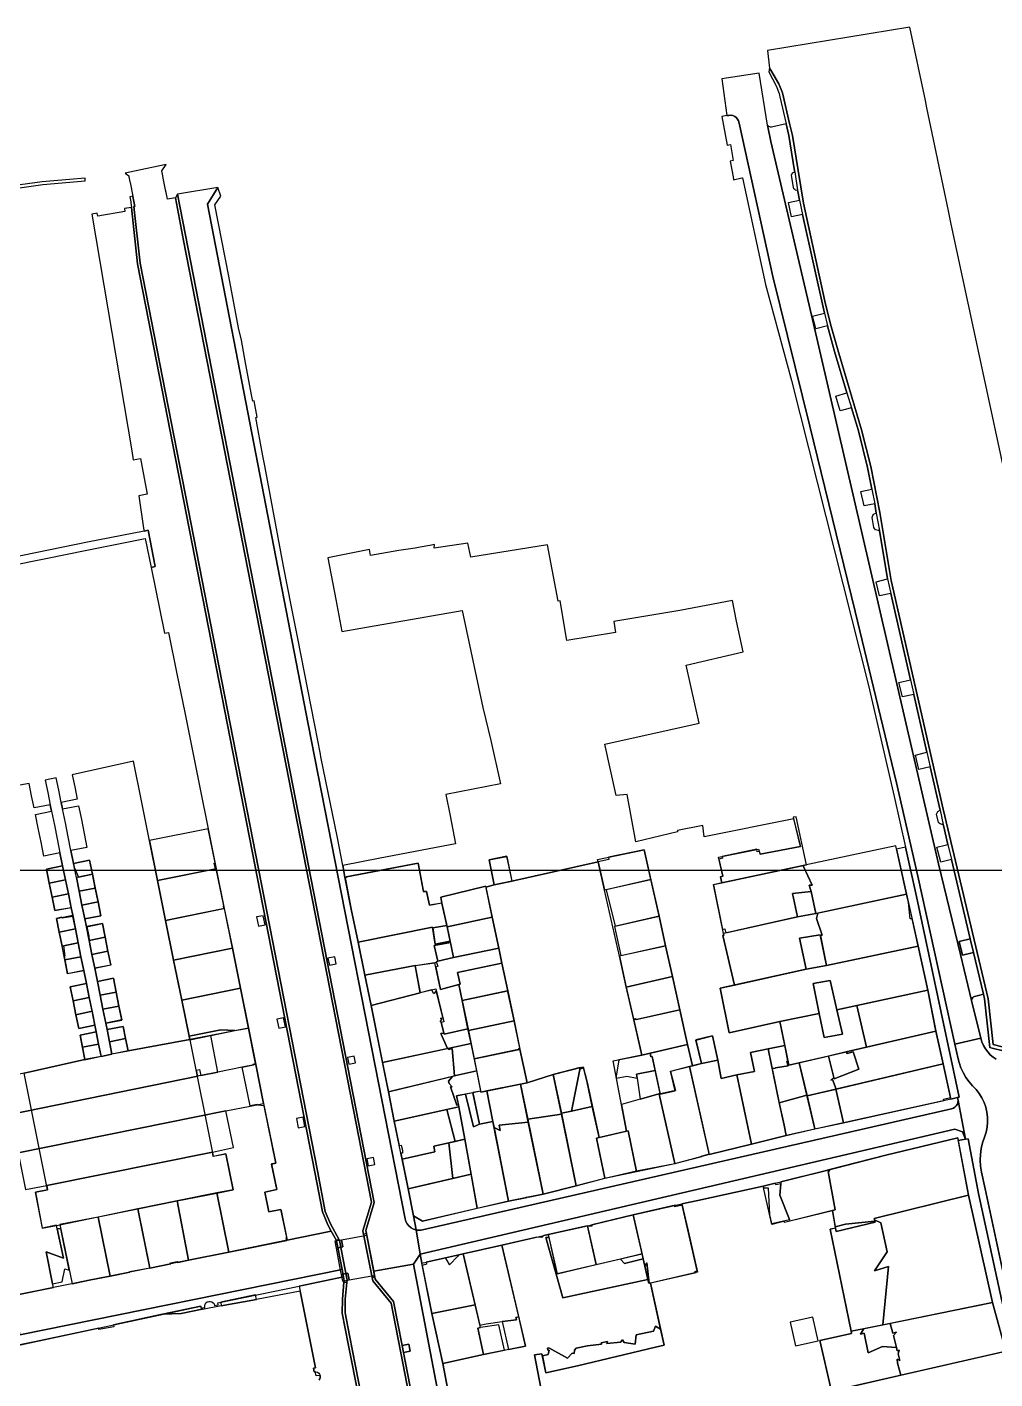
# Model space of a CAD drawing. Header units: metres. Extents: x -62 to 637, y -499 to 559.
# Drawn here: x 264.6 to 396.5, y 229.7 to 413.9 of the extents above; entities that cross this region are included whole.
import ezdxf

# ---------------------------------------------------------------- set-up
doc = ezdxf.new("R2010")
doc.units = ezdxf.units.M

msp = doc.modelspace()

# ---------------------------------------------------------------- linework, layer by layer
at = {"color": 7}
msp.add_lwpolyline([(0, 0), (519, 0), (519, 299), (0, 299)], close=True, dxfattribs=at)
at = {"layer": 'building_2', "color": 1}
for points in [[(370.84, 299.75), (369.45, 306.31), (369.05, 306.25), (370.01, 302.28), (364.53, 301.22), (364.42, 301.59), (364.11, 301.53), (364.07, 301.88), (359.34, 300.91), (359.41, 300.66), (358.91, 300.56), (359.43, 298.22), (359.12, 298.12), (359.29, 297.31), (370.84, 299.75)], [(281.31, 303.06), (282.41, 297.62), (290.3, 299.22), (290.13, 300), (290.25, 300.06), (289.32, 304.66), (281.31, 303.06)], [(383.02, 302.34), (370.41, 299.66), (370.42, 299.56), (371.61, 297), (371.2, 297), (371.46, 296.12), (372.12, 293.12), (384.48, 295.75), (383.02, 302.34)], [(271.07, 299.44), (271.62, 298.09), (273.54, 298.5), (273.16, 300.38), (270.98, 299.94), (271.07, 299.44)], [(330.72, 297.53), (330.02, 300.94), (327.59, 300.44), (328.28, 297.03), (330.72, 297.53)], [(343.31, 296.34), (349.63, 297.75), (348.72, 301.81), (343.88, 300.81), (343.92, 300.47), (342.45, 300.16), (343.31, 296.34)], [(269.48, 299.62), (267.28, 299.19), (267.66, 297.28), (269.87, 297.72), (269.48, 299.62)], [(271.73, 296.16), (273.92, 296.59), (273.54, 298.5), (271.35, 298.06), (271.73, 296.16)], [(290.37, 299.22), (282.41, 297.62), (283.52, 292.19), (291.46, 293.81), (291.38, 294.16), (291.44, 294.19), (290.42, 299.22), (290.37, 299.22)], [(307.96, 298.06), (308.79, 293.72), (309.74, 289.22), (319.89, 291.28), (319.91, 291.19), (321.85, 291.5), (321.16, 294.56), (319.45, 294.25), (319.05, 296.12), (318.65, 296.12), (317.91, 300), (308.13, 298.12), (308.14, 298.06), (307.96, 298.06)], [(370.42, 299.56), (370.41, 299.66), (359.29, 297.31), (358.18, 297.06), (359.41, 290.97), (359.73, 291.03), (359.87, 290.5), (369.62, 292.66), (368.96, 295.84), (371.46, 296.12), (371.2, 297), (371.61, 297), (370.42, 299.56)], [(269.87, 297.72), (267.66, 297.28), (268.05, 295.38), (270.26, 295.81), (269.87, 297.72)], [(272.11, 294.28), (274.3, 294.72), (273.92, 296.59), (271.73, 296.16), (272.11, 294.28)], [(328.02, 292.62), (327.14, 296.84), (321, 295.34), (321.16, 294.56), (321.88, 291.34), (328.02, 292.62)], [(343.55, 296.38), (344.77, 291.41), (350.75, 292.75), (349.63, 297.75), (343.55, 296.38)], [(270.26, 295.81), (268.05, 295.38), (268.42, 293.56), (270.65, 293.94), (270.26, 295.81)], [(272.49, 292.41), (274.68, 292.84), (274.3, 294.72), (272.11, 294.28), (272.49, 292.41)], [(386.05, 288.69), (385.23, 292.41), (384.98, 292.41), (384.73, 294.62), (384.48, 295.75), (372.4, 293.19), (372.23, 292.47), (372.98, 290.19), (372.74, 290.16), (373.59, 286.06), (386.05, 288.69)], [(284.61, 286.78), (292.61, 288.41), (291.52, 293.81), (283.52, 292.19), (284.61, 286.78)], [(372.98, 290.19), (372.23, 292.47), (372.4, 293.19), (372.12, 293.12), (369.62, 292.66), (359.52, 290.41), (359.57, 290.16), (359.44, 290.12), (361.02, 283.38), (370.81, 285.56), (369.89, 289.78), (372.72, 290.25), (372.74, 290.16), (372.98, 290.19)], [(271.23, 291.03), (270.89, 292.72), (269.4, 292.5), (269.39, 292.62), (268.64, 292.47), (269.02, 290.59), (271.23, 291.03)], [(269.4, 288.69), (271.61, 289.12), (271.23, 291.03), (269.02, 290.59), (269.4, 288.69)], [(274.89, 291.78), (272.8, 291.38), (273.03, 290.03), (273.09, 289.44), (275.27, 289.91), (274.89, 291.78)], [(320.12, 288.78), (322.32, 289.19), (322.28, 289.38), (320.26, 288.97), (319.89, 291.28), (309.74, 289.22), (310.67, 284.75), (317.5, 286.03), (320.2, 286.41), (320.61, 286.66), (320.12, 288.78)], [(322.74, 287.12), (328.91, 288.41), (328.02, 292.62), (321.88, 291.34), (322.74, 287.12)], [(351.65, 288.72), (350.75, 292.75), (344.66, 291.38), (345.55, 287.41), (351.65, 288.72)], [(273.47, 287.56), (275.65, 288), (275.27, 289.91), (273.09, 289.44), (273.47, 287.56)], [(322.32, 289.19), (320.12, 288.78), (320.61, 286.66), (322.74, 287.12), (322.32, 289.19)], [(269.67, 287.34), (269.78, 286.81), (271.98, 287.25), (271.61, 289.12), (269.58, 288.72), (269.77, 287.34), (269.67, 287.34)], [(273.85, 285.69), (276.03, 286.12), (275.65, 288), (273.47, 287.56), (273.85, 285.69)], [(285.71, 281.34), (293.7, 282.97), (292.61, 288.41), (284.61, 286.78), (285.71, 281.34)], [(320.59, 285.94), (320.33, 285.81), (320.96, 282.78), (323.65, 283.5), (323.31, 285.09), (329.34, 286.38), (328.91, 288.41), (322.74, 287.12), (320.61, 286.66), (320.39, 286.53), (320.59, 285.94)], [(351.65, 288.72), (345.35, 287.31), (346.29, 283.12), (352.58, 284.53), (351.65, 288.72)], [(387.39, 282.69), (386.05, 288.69), (373.59, 286.06), (370.81, 285.56), (359.1, 282.97), (360.3, 276.88), (367.21, 278.41), (372.59, 279.5), (371.74, 283.62), (374.05, 284), (374.98, 280), (387.39, 282.69)], [(270.16, 284.94), (272.36, 285.38), (271.98, 287.25), (269.78, 286.81), (270.16, 284.94)], [(311.51, 280.62), (318.2, 282.34), (317.5, 286.03), (310.67, 284.75), (311.51, 280.62)], [(323.48, 283.44), (323.92, 281.28), (330.14, 282.59), (329.34, 286.38), (323.31, 285.09), (323.65, 283.5), (323.48, 283.44)], [(274.59, 282), (276.77, 282.44), (276.39, 284.34), (274.21, 283.88), (274.59, 282)], [(347.59, 278.84), (347.63, 278.69), (353.59, 280.03), (352.58, 284.53), (346.29, 283.12), (347.27, 278.78), (347.59, 278.84)], [(270.9, 281.25), (273.11, 281.69), (272.73, 283.59), (270.52, 283.16), (270.9, 281.25)], [(276.77, 282.44), (274.59, 282), (274.98, 280.09), (277.16, 280.53), (276.77, 282.44)], [(286.7, 276.44), (291.02, 277.28), (292.95, 277.19), (294.8, 277.53), (293.7, 282.97), (285.71, 281.34), (286.7, 276.44)], [(313.05, 272.84), (321.92, 274.72), (321.02, 276.78), (321.41, 276.84), (321.08, 278.31), (320.92, 278.44), (321.18, 278.72), (320.97, 278.84), (321.27, 278.97), (320.39, 282.66), (320.13, 282.25), (320.02, 282.22), (319.77, 282.72), (318.2, 282.34), (311.51, 280.62), (313.05, 272.84)], [(323.92, 281.28), (324.77, 277.19), (331, 278.5), (330.16, 282.47), (330.11, 282.59), (323.92, 281.28)], [(387.39, 282.69), (377.71, 280.59), (379.02, 274.94), (388.48, 277.12), (387.39, 282.69)], [(273.49, 279.81), (273.41, 280.22), (273.11, 281.69), (270.9, 281.25), (271.28, 279.34), (273.49, 279.81)], [(275.36, 278.19), (277.54, 278.62), (277.16, 280.53), (274.98, 280.09), (275.36, 278.19)], [(354.65, 275.28), (353.59, 280.03), (347.31, 278.62), (348.39, 273.84), (354.65, 275.28)], [(377.71, 280.59), (374.98, 280), (375.76, 276.69), (373.26, 276.22), (372.59, 279.5), (367.21, 278.41), (368.43, 272.47), (379.02, 274.94), (377.71, 280.59)], [(271.67, 277.47), (273.87, 277.91), (273.49, 279.81), (271.28, 279.34), (271.67, 277.47)], [(325.55, 273.34), (331.69, 274.62), (331.66, 274.75), (331.78, 274.78), (331, 278.5), (324.77, 277.19), (325.55, 273.34)], [(272.19, 274.91), (274.39, 275.34), (274.06, 277), (271.85, 276.56), (272.19, 274.91)], [(277.72, 277.75), (275.53, 277.31), (275.87, 275.66), (278.05, 276.09), (277.72, 277.75)], [(291.02, 277.28), (286.7, 276.44), (286.8, 275.94), (289.68, 276.5), (292.95, 277.19), (291.02, 277.28)], [(295.5, 272.5), (295.46, 272.59), (295.78, 272.69), (294.8, 277.53), (289.68, 276.5), (286.8, 275.94), (289.99, 260.06), (291.71, 260.41), (292.7, 255.5), (290.48, 255.06), (292.11, 247), (300.01, 248.59), (299.92, 248.94), (300.02, 248.97), (299.23, 252.81), (297.6, 252.5), (297.05, 255.19), (298.68, 255.53), (297.95, 259), (298.51, 259.12), (296.93, 266.94), (296.03, 267.03), (296.01, 267.09), (295.02, 266.91), (293.95, 272.19), (295.5, 272.5)], [(324.71, 277.44), (321.45, 276.69), (321.41, 276.84), (321.02, 276.78), (321.92, 274.72), (322.16, 274.78), (325.13, 275.41), (324.71, 277.44)], [(358.03, 276.47), (355.77, 275.91), (356.55, 272.69), (358.77, 273.16), (358.03, 276.47)], [(376.26, 274.28), (376.4, 274.06), (377.2, 274.28), (377.98, 271.94), (374.62, 270.59), (374.58, 270.78), (374.15, 270.41), (374.37, 270.5), (374.91, 269.22), (389.47, 272.66), (388.48, 277.12), (376.26, 274.28)], [(272.52, 273.22), (274.72, 273.69), (274.39, 275.34), (272.19, 274.91), (272.52, 273.22)], [(278.05, 276.09), (275.87, 275.66), (276.2, 274), (278.39, 274.41), (278.05, 276.09)], [(322.89, 271.03), (322.55, 274.75), (322.06, 274.62), (322.2, 274.78), (313.05, 272.84), (313.87, 268.84), (322.89, 271.03)], [(322.55, 274.75), (322.89, 271.03), (323.06, 271.06), (325.9, 271.69), (325.13, 275.41), (322.2, 274.78), (322.06, 274.62), (322.55, 274.75)], [(331.8, 274.66), (325.55, 273.34), (326.49, 268.81), (332.77, 270.06), (331.8, 274.66)], [(367.78, 264.28), (367.12, 267.38), (365.62, 274.69), (363.21, 274.19), (363.76, 271.59), (361.36, 271.16), (363.35, 261.72), (368.09, 262.91), (367.78, 264.28)], [(366.59, 272.06), (366.64, 272.09), (368.34, 272.38), (368.16, 272.97), (368.3, 273.06), (367.88, 275.16), (365.62, 274.69), (366.17, 272), (366.59, 272.06)], [(347.7, 271.25), (350.23, 271.75), (349.81, 273.66), (349.64, 273.62), (349.53, 274.09), (348.39, 273.84), (345.28, 273.22), (344.89, 270.97), (344.95, 270.69), (346.36, 270.97), (347.77, 270.69), (347.7, 271.25)], [(363.35, 261.72), (361.36, 271.16), (359.2, 270.66), (358.77, 273.16), (356.55, 272.69), (354.91, 272.28), (357.59, 260.28), (363.35, 261.72)], [(366.17, 272), (367.13, 267.34), (370.91, 268.38), (369.86, 272.81), (368.43, 272.47), (368.3, 273.06), (368.16, 272.97), (368.34, 272.38), (366.64, 272.09), (366.59, 272.06), (366.17, 272)], [(374.37, 270.5), (374.15, 270.41), (374.58, 270.78), (373.86, 273.72), (369.86, 272.81), (370.93, 268.28), (374.91, 269.22), (374.37, 270.5)], [(376.4, 274.06), (376.26, 274.28), (373.86, 273.72), (374.58, 270.78), (374.62, 270.59), (377.98, 271.94), (377.2, 274.28), (376.4, 274.06)], [(375.9, 264.62), (389.58, 267.66), (389.53, 267.84), (390.48, 268.06), (389.47, 272.66), (374.85, 269.19), (375.9, 264.62)], [(322.32, 269.5), (322.57, 269.53), (322.15, 269.97), (322.04, 270.28), (322.59, 270.94), (313.87, 268.84), (314.67, 264.84), (323.48, 266.81), (323.41, 267.09), (323.19, 267.03), (322.32, 269.5)], [(323.06, 271.06), (322.59, 270.94), (322.04, 270.28), (322.15, 269.97), (322.57, 269.53), (322.32, 269.5), (323.19, 267.03), (323.41, 267.09), (323.17, 268.28), (326.46, 268.97), (325.9, 271.69), (323.06, 271.06)], [(332.85, 265.12), (337.46, 265.78), (336.34, 271.22), (332.77, 270.06), (331.88, 269.88), (332.85, 265.12)], [(338.8, 266.22), (339.97, 271.88), (340.02, 272.16), (336.34, 271.22), (337.44, 265.91), (338.8, 266.22)], [(339.97, 271.88), (338.8, 266.22), (341.66, 266.84), (340.96, 270.12), (340.46, 272.09), (339.97, 271.88)], [(348.17, 267.84), (350.9, 268.62), (350.23, 271.75), (347.7, 271.25), (347.77, 270.69), (348.17, 267.84)], [(356.56, 260.12), (356.87, 260.16), (357.57, 260.41), (354.91, 272.28), (352.32, 271.62), (352.98, 269), (350.78, 268.5), (352.9, 259.06), (356.41, 259.97), (356.59, 260.03), (356.56, 260.12)], [(329.1, 263.56), (328.95, 264.31), (332.93, 264.72), (331.88, 269.88), (327.28, 268.97), (328.12, 264.81), (328.27, 264), (329.1, 263.56)], [(374.85, 269.19), (370.93, 268.28), (371.99, 263.78), (375.9, 264.62), (374.85, 269.19)], [(326.3, 264.44), (325.45, 264.09), (324.36, 268.53), (323.17, 268.28), (323.48, 266.81), (324.3, 262.38), (325.95, 252.97), (330.23, 253.94), (328.12, 264.81), (326.3, 264.44)], [(325.45, 264.09), (326.3, 264.44), (325.38, 268.72), (324.36, 268.53), (325.45, 264.09)], [(350.9, 268.62), (348.17, 267.84), (345.63, 267.12), (346.33, 263.47), (346.56, 263.53), (347.7, 258), (352.9, 259.06), (350.78, 268.5), (350.92, 268.53), (350.9, 268.62)], [(367.13, 267.34), (367.78, 264.28), (368.09, 262.91), (371.99, 263.78), (370.91, 268.38), (367.13, 267.34)], [(315.8, 260.88), (315.79, 260.5), (315.56, 260.47), (315.73, 259.66), (320.22, 260.66), (320.05, 261.44), (322.97, 262.06), (321.85, 266.44), (314.67, 264.84), (315.34, 261.53), (315.59, 261.59), (315.8, 260.88)], [(322.97, 262.06), (324.3, 262.38), (323.48, 266.81), (321.85, 266.44), (322.97, 262.06)], [(339.46, 256.03), (337.46, 265.78), (332.85, 265.12), (334.94, 254.88), (339.46, 256.03)], [(341.66, 266.84), (338.8, 266.22), (337.44, 265.91), (339.46, 256.03), (343.38, 257.06), (342.25, 262.53), (342.57, 262.62), (341.66, 266.84)], [(330.23, 253.94), (332.77, 254.44), (332.74, 254.53), (332.96, 254.47), (334.94, 254.88), (332.93, 264.72), (328.95, 264.31), (329.1, 263.56), (328.27, 264), (330.23, 253.94)], [(347.7, 258), (346.56, 263.53), (342.25, 262.53), (343.38, 257.06), (347.7, 258)], [(322.11, 261.88), (320.05, 261.44), (320.22, 260.66), (315.73, 259.66), (316.57, 255.62), (322.64, 257.03), (322.11, 261.88)], [(324.3, 262.38), (322.11, 261.88), (322.64, 257.03), (325.13, 257.62), (324.3, 262.38)], [(373.78, 257.97), (374.77, 252.75), (374.38, 252.69), (374.77, 250.44), (376.16, 250.81), (380.15, 251.22), (380.08, 251.56), (392.92, 254.75), (391.45, 262.56), (381.67, 260.22), (373.84, 258.19), (374, 258.03), (373.78, 257.97)], [(374.77, 252.75), (373.78, 257.97), (374, 258.03), (373.84, 258.19), (373.56, 258.12), (367.35, 256.59), (367.33, 256.31), (367.21, 254.78), (368.52, 251.44), (368.59, 251.25), (374.38, 252.69), (374.77, 252.75)], [(325.95, 252.97), (325.13, 257.62), (316.57, 255.62), (317.29, 251.94), (318.54, 251.22), (325.95, 252.97)], [(368.52, 251.44), (367.21, 254.78), (367.33, 256.31), (366.66, 256.16), (366.57, 256.41), (364.92, 256), (364.97, 255.78), (365.62, 255.78), (365.81, 252.06), (366.07, 250.91), (368.52, 251.44)], [(286.65, 245.91), (292.11, 247), (290.48, 255.06), (285.1, 253.97), (286.65, 245.91)], [(381.82, 247.03), (380.09, 244.44), (382.02, 245.03), (381.23, 237.09), (396.21, 240.12), (392.92, 254.75), (380.08, 251.56), (380.12, 251.41), (380.96, 250.97), (381.82, 247.03)], [(274.3, 251.78), (275.94, 243.72), (278.65, 244.28), (278.63, 244.38), (281.34, 244.88), (279.73, 252.88), (274.3, 251.78)], [(285.19, 245.59), (286.65, 245.91), (285.1, 253.97), (279.73, 252.88), (281.35, 244.81), (284.22, 245.41), (284.18, 245.53), (285.1, 245.72), (285.19, 245.59)], [(352.97, 253.38), (347.23, 252.06), (348.82, 245.09), (349.1, 245.56), (349.41, 242.75), (355.83, 244.22), (355.62, 244.34), (355.96, 244.44), (353.92, 253.41), (352.91, 253.16), (352.97, 253.38)], [(275.94, 243.72), (274.3, 251.78), (269.12, 250.75), (270.76, 242.69), (273.09, 243.19), (275.94, 243.72)], [(340.36, 250.44), (335.66, 249.41), (336.86, 244.06), (342.2, 245.31), (341.02, 250.56), (340.36, 250.44)], [(341.61, 250.53), (341.02, 250.53), (342.2, 245.31), (348.45, 246.75), (347.23, 252.06), (341.59, 250.72), (341.61, 250.53)], [(380.09, 244.44), (381.82, 247.03), (380.96, 250.97), (380.12, 251.41), (380.18, 251.06), (374.88, 249.81), (374.8, 250.28), (374.09, 250.12), (376.91, 236.22), (381.23, 237.09), (382.02, 245.03), (380.09, 244.44)], [(376.16, 250.81), (374.77, 250.44), (374.88, 249.81), (380.18, 251.06), (380.15, 251.22), (376.16, 250.81)], [(268.74, 250.19), (269.61, 246.19), (267.23, 247.03), (268.12, 242.66), (269.41, 242.94), (269.79, 244.72), (270.38, 244.56), (269.24, 250.16), (268.74, 250.19)], [(335.33, 248.97), (337.62, 240.75), (349.23, 243.28), (348.59, 246.09), (346.03, 245.47), (345.51, 246.06), (336.86, 244.06), (335.76, 248.97), (335.33, 248.97)], [(329.37, 237.53), (331.33, 237.78), (331.25, 238.09), (331.63, 238.19), (329.34, 247.94), (324.08, 246.75), (326.35, 237.06), (327.19, 237.22), (329.37, 237.53)], [(323.48, 246.62), (323.32, 246.47), (322.2, 245.25), (321.65, 246.22), (319, 245.62), (319.06, 245.38), (318.48, 245.19), (319.8, 238.62), (325.7, 239.81), (324.08, 246.75), (323.48, 246.62)], [(323.32, 246.47), (323.28, 246.59), (321.65, 246.22), (322.2, 245.25), (323.32, 246.47)], [(323.28, 246.59), (323.32, 246.47), (323.48, 246.62), (323.28, 246.59)], [(346.03, 245.47), (348.59, 246.09), (348.45, 246.75), (345.51, 246.06), (346.03, 245.47)], [(349.36, 242.75), (349.41, 242.75), (349.1, 245.56), (348.82, 245.09), (349.36, 242.75)], [(288.31, 239.62), (283.11, 238.53), (285.63, 238.62), (288.51, 239.25), (288.48, 239.41), (288.37, 239.38), (288.31, 239.62)], [(291.02, 240.19), (291.09, 239.69), (295.91, 240.56), (295.78, 241.16), (291.02, 240.19)], [(325.7, 239.81), (319.8, 238.62), (321.27, 231.84), (326.82, 233.03), (326.08, 236.66), (326.43, 236.72), (325.7, 239.81)], [(383.23, 231.88), (383.72, 230.22), (398.02, 233.5), (396.21, 240.12), (382.26, 237.28), (382.59, 235.97), (383.13, 236.09), (382.69, 235.62), (383.1, 234), (383.21, 233.53), (383.49, 233.62), (383.33, 233.12), (383.55, 232.25), (383.22, 232.41), (383.23, 231.88)], [(330.22, 233.72), (332.57, 234.19), (331.63, 238.19), (331.25, 238.09), (331.33, 237.78), (329.37, 237.53), (330.22, 233.72)], [(369.34, 234.22), (372.42, 234.91), (371.73, 238.16), (368.6, 237.44), (369.34, 234.22)], [(350, 236.25), (347.64, 235.72), (347.52, 234.47), (345.99, 234.69), (345.77, 235.03), (345.48, 234.75), (343.64, 234.56), (343.71, 234.84), (342.86, 234.66), (342.89, 234.47), (340.99, 234.25), (339.47, 233.91), (339.22, 233.62), (339.19, 233.19), (338.91, 233.25), (338.27, 232.53), (335.73, 233.97), (335.57, 233.91), (335.62, 233.66), (335.77, 233.66), (335.64, 233.03), (334.86, 232.88), (335.32, 230.56), (339.64, 231.5), (350.29, 234.06), (351.43, 234.31), (350.95, 236.5), (350.25, 236.91), (350, 236.25)], [(383.72, 230.22), (383.23, 231.88), (383.22, 232.41), (383.55, 232.25), (383.33, 233.12), (383.49, 233.62), (383.21, 233.53), (383.1, 234), (381.2, 234.16), (379.26, 233.28), (378.72, 235.97), (378.2, 235.84), (378.61, 236.5), (378.6, 236.56), (376.91, 236.22), (376.98, 235.91), (372.67, 234.97), (374.25, 228.06), (383.72, 230.22)], [(381.2, 234.16), (383.1, 234), (382.69, 235.62), (383.13, 236.09), (382.59, 235.97), (382.26, 237.28), (378.6, 236.56), (378.61, 236.5), (378.2, 235.84), (378.72, 235.97), (379.26, 233.28), (381.2, 234.16)]]:
    msp.add_lwpolyline(points, close=True, dxfattribs=at)
for points in [[(262.59, 241.03), (268.22, 242.19), (268.12, 242.66), (267.23, 247.03), (269.61, 246.19), (269.61, 246.19), (268.74, 250.19), (268.64, 250.66), (266.72, 250.25), (265.76, 255.16), (267.44, 255.5), (264.23, 271.38)], [(335.1, 226.16), (333.8, 233), (334.8, 233.16), (334.86, 232.88), (335.64, 233.03), (335.77, 233.66), (335.62, 233.66), (335.57, 233.91), (335.73, 233.97), (338.27, 232.53), (338.91, 233.25), (339.19, 233.19), (339.22, 233.62), (339.47, 233.91), (340.99, 234.25), (342.89, 234.47), (342.86, 234.66), (343.71, 234.84), (343.64, 234.56), (345.48, 234.75), (345.77, 235.03), (345.99, 234.69), (347.52, 234.47), (347.64, 235.72), (350, 236.25), (350.25, 236.91), (350.95, 236.5), (349.6, 242.78), (349.36, 242.75), (349.23, 243.28), (337.62, 240.75), (337.62, 240.75), (335.33, 248.97), (335.76, 248.97), (335.66, 249.41), (335.04, 249.25), (334.8, 249), (334.1, 249.03), (329.34, 247.94), (332.57, 234.19), (326.82, 233.03), (321.27, 231.84), (322.85, 223.69)], [(304.45, 229.62), (304.52, 229.75), (304.56, 229.84), (304.59, 229.97), (304.59, 230.09), (304.57, 230.19), (304.02, 230.16), (303.91, 230.72), (303.77, 230.69), (303.67, 231.19), (303.94, 231.22), (301.83, 241.66), (295.91, 240.56), (291.09, 239.69), (288.52, 239.19), (288.51, 239.25), (285.63, 238.62), (283.11, 238.53), (276.41, 237.09), (276.46, 236.84), (274.43, 236.47), (274.41, 236.66), (265.65, 234.78), (262.06, 234.03)], [(397.87, 233.44), (372.78, 227.72), (372.91, 227.16), (373.02, 227.12), (374.59, 226.62), (376.17, 220.78), (379.22, 220.19), (380.96, 219.66), (383.38, 220.16), (383.59, 219.28), (384.59, 219.06), (384.32, 220.09), (386.11, 220.44), (386.09, 221.09), (387.58, 221.72), (389.86, 222.16), (389.98, 221.38), (388.13, 220.88), (387.95, 221.03), (387.62, 220.72), (387.76, 220.75), (389.13, 214.59), (402.17, 217.88)]]:
    msp.add_lwpolyline(points, dxfattribs=at)
at = {"layer": 'road_0', "color": 8}
for points in [[(393.35, 281.26), (391.84, 287.56), (388.84, 299.91), (371.53, 374.64), (365.98, 398.31), (365.54, 400.55), (364.4, 407.62), (359.33, 406.87), (360, 401.84), (360.27, 401.87), (360.53, 401.89), (360.8, 401.85), (361.06, 401.74), (361.28, 401.59), (361.46, 401.38), (361.58, 401.13), (361.65, 400.81), (366.25, 379.93), (371.31, 359.55), (377.49, 334.28), (383.11, 310.93), (386.03, 298.24), (391.07, 275.35), (394.59, 276.13), (393.35, 281.26)], [(380.78, 345.31), (380.59, 345.3), (380.41, 345.34), (380.25, 345.43), (380.12, 345.57), (380.03, 345.73), (379.8, 347.1), (379.82, 347.24), (379.88, 347.38), (379.97, 347.49), (380.08, 347.58), (380.22, 347.64), (380.36, 347.67), (380.14, 348.96), (378.69, 348.66), (378.27, 350.64), (379.74, 350.95), (379.15, 353.91), (377.93, 358.9), (376.98, 362.04), (375.45, 361.63), (374.84, 363.62), (376.36, 364.09), (374.67, 369.7), (373.69, 373.22), (372.12, 372.78), (371.66, 374.51), (373.28, 374.91), (370.29, 388.37), (368.79, 388.06), (368.39, 389.99), (369.88, 390.34), (369.67, 391.52), (369.64, 391.67), (369.5, 391.66), (369.36, 391.7), (369.24, 391.78), (369.14, 391.89), (369.09, 392.03), (368.81, 393.71), (368.96, 394.04), (369.25, 394.18), (369.22, 394.34), (368.43, 399.14), (368.06, 400.74), (366.08, 400.29), (365.96, 400.29), (365.83, 400.32), (365.71, 400.37), (365.62, 400.45), (365.54, 400.55), (365.98, 398.31), (371.53, 374.64), (388.84, 299.91), (391.84, 287.56), (393.35, 281.26), (393.36, 281.41), (393.41, 281.55), (393.49, 281.67), (393.6, 281.77), (393.73, 281.84), (394.28, 281.97), (394.96, 282.13), (393.62, 287.8), (392.1, 287.44), (391.65, 289.31), (393.17, 289.67), (390.61, 300.47), (389.13, 300.11), (388.6, 302.16), (389.75, 302.46), (390.12, 302.55), (389.5, 305.13), (389.47, 305.28), (389.32, 305.28), (389.18, 305.3), (389.05, 305.36), (388.93, 305.43), (388.82, 305.53), (388.55, 306.67), (388.72, 307.02), (389.04, 307.23), (389.01, 307.38), (387.71, 313.11), (386.17, 312.74), (385.7, 314.72), (386.86, 315.02), (387.25, 315.11), (385.46, 322.98), (383.91, 322.64), (383.44, 324.61), (385, 324.98), (382.32, 336.75), (380.8, 336.41), (380.36, 338.34), (381.89, 338.71), (380.78, 345.31)], [(290.62, 392.05), (285.13, 391.12), (309.8, 264.7), (311.94, 253.78), (310.81, 249.93), (310.89, 249.52), (310.94, 249.27), (311.87, 244.39), (317.3, 245.37), (318.18, 246.74), (317.64, 250.03), (317.28, 250.14), (316.96, 250.32), (316.67, 250.57), (316.43, 250.86), (316.26, 251.19), (316.15, 251.54), (302.94, 318.91), (289.2, 389.78), (290.62, 392.05)], [(309.74, 289.21), (308.79, 293.73), (307.95, 298.09), (307.64, 299.69), (306.92, 303.45), (304.68, 314.5), (304.62, 314.84), (303.82, 319.01), (301.55, 330.58), (300.68, 334.92), (299.58, 340.45), (297.04, 354.11), (296.78, 355.5), (296.13, 358.95), (295.79, 360.73), (295.99, 360.77), (295.57, 362.99), (295.38, 362.95), (295.27, 363.56), (294.42, 368.18), (293.86, 371.24), (293.46, 372.91), (292.12, 379.98), (290.24, 389.69), (291.05, 390.85), (290.62, 392.05), (289.2, 389.78), (302.94, 318.91), (316.15, 251.54), (316.26, 251.19), (316.43, 250.86), (316.67, 250.57), (316.96, 250.32), (317.28, 250.14), (317.64, 250.03), (317.29, 251.93), (316.57, 255.61), (315.73, 259.64), (314.67, 264.84), (313.87, 268.85), (313.05, 272.86), (311.51, 280.62), (310.67, 284.75), (309.74, 289.21)], [(279.7, 381.66), (278.86, 389.34), (277.89, 389.17), (277.96, 388.78), (277.17, 388.64), (275.05, 388.28), (274.26, 388.14), (274.2, 388.53), (273.48, 388.41), (278.92, 356.17), (279.11, 354.93), (280.11, 355.12), (280.98, 350.28), (279.85, 350.05), (280.52, 345.64), (280.58, 345.24), (281.13, 345.35), (282.1, 340.39), (281.53, 340.27), (283.34, 331.31), (283.9, 331.41), (285.04, 325.81), (286.12, 320.53), (287.13, 315.52), (288.22, 310.09), (289.32, 304.67), (290.41, 299.24), (291.51, 293.82), (292.61, 288.4), (293.7, 282.97), (294.8, 277.54), (295.81, 272.55), (296.86, 267.27), (298.51, 259.12), (297.96, 259.01), (298.68, 255.53), (297.04, 255.19), (297.6, 252.5), (299.23, 252.82), (299.26, 252.65), (300.08, 248.62), (306.07, 249.87), (305.61, 250.72), (304.88, 252.51), (303.85, 257.88), (279.7, 381.66)], [(289.68, 276.51), (286.8, 275.95), (278.39, 274.41), (276.2, 273.98), (274.72, 273.67), (272.52, 273.23), (264.23, 271.38), (261.33, 270.77), (262.34, 265.76), (287.91, 270.97), (287.71, 271.78), (288.11, 271.87), (288.31, 271.06), (290.65, 271.53), (289.68, 276.51)], [(295.81, 272.55), (293.95, 272.18), (290.65, 271.53), (288.31, 271.06), (288.06, 271), (287.91, 270.97), (262.34, 265.76), (263.42, 260.51), (291.73, 266.23), (295.02, 266.9), (296.86, 267.27), (295.81, 272.55)], [(391.51, 267.68), (391.43, 268.06), (390.53, 267.86), (375.9, 264.63), (371.99, 263.77), (368.09, 262.91), (363.35, 261.73), (357.59, 260.29), (352.9, 259.05), (347.7, 258.01), (343.38, 257.05), (339.46, 256.04), (334.94, 254.88), (330.22, 253.92), (325.95, 252.96), (318.54, 251.22), (317.29, 251.93), (317.64, 250.03), (317.81, 250), (317.98, 249.98), (318.16, 249.98), (318.33, 250), (318.5, 250.03), (390.62, 266.53), (390.86, 266.62), (391.08, 266.76), (391.26, 266.95), (391.4, 267.17), (391.48, 267.42), (391.51, 267.68)], [(392.5, 262.37), (391.51, 267.68), (391.48, 267.42), (391.4, 267.17), (391.26, 266.95), (391.08, 266.76), (390.86, 266.62), (390.62, 266.53), (318.5, 250.03), (318.33, 250), (318.16, 249.98), (317.98, 249.98), (317.81, 250), (317.64, 250.03), (318.18, 246.74), (391.06, 263.77), (392.11, 263.39), (392.5, 262.37)], [(291.73, 266.23), (263.42, 260.51), (264.43, 255.53), (267.31, 256.09), (289.88, 260.64), (292.75, 261.24), (291.73, 266.23)], [(364.92, 255.98), (373.56, 258.12), (381.67, 260.21), (391.46, 262.57), (391.52, 262.2), (392.5, 262.37), (392.11, 263.39), (391.06, 263.77), (318.18, 246.74), (318.42, 245.5), (324.08, 246.76), (329.34, 247.95), (335.66, 249.4), (341.01, 250.58), (347.23, 252.06), (353.88, 253.59), (356.02, 254.05), (364.92, 255.98)], [(306.78, 248.58), (306.07, 249.87), (300.08, 248.62), (292.11, 247.01), (286.65, 245.9), (281.35, 244.83), (275.93, 243.73), (273.09, 243.18), (270.75, 242.7), (262.59, 241.03), (263.66, 235.71), (307.55, 244.61), (306.81, 248.52), (306.78, 248.58)], [(307.49, 248.64), (307.67, 247.72), (306.74, 247.55), (307.32, 244.56), (307.43, 243.97), (308.35, 244.13), (308.53, 243.21), (311.6, 243.75), (311.98, 243.82), (310.94, 249.27), (307.49, 248.64)], [(322.85, 223.69), (321.27, 231.84), (319.8, 238.64), (318.42, 245.5), (318.18, 246.74), (317.3, 245.37), (328.03, 189.21), (329.33, 189.47), (329.04, 190.96), (328.09, 195.71), (326.85, 201.92), (322.85, 223.69)]]:
    msp.add_lwpolyline(points, close=True, dxfattribs=at)
for points in [[(398.07, 242.27), (395.17, 255.64), (394.68, 257.91), (394.55, 258.71), (394.51, 259.51), (394.54, 260.32), (394.65, 261.12), (394.84, 261.91), (395.09, 262.67), (395.31, 263.33), (395.46, 264.01), (395.53, 264.69), (395.52, 265.38), (395.44, 266.07), (395.29, 266.74), (395.06, 267.4), (394.76, 268.02), (394.39, 268.61), (393.97, 269.15), (393.48, 269.64), (393, 270.21), (393, 270.21), (392.57, 270.81), (392.2, 271.46), (391.88, 272.13), (391.63, 272.83), (391.52, 273.32), (391.07, 275.35), (386.03, 298.24), (383.11, 310.93), (377.49, 334.28), (371.31, 359.55), (366.25, 379.93), (361.65, 400.81), (361.58, 401.13), (361.46, 401.38), (361.28, 401.59), (361.06, 401.74), (360.8, 401.85), (360.53, 401.89), (360.27, 401.87), (360, 401.84), (359.29, 401.73), (359.52, 400.49), (360.02, 397.82), (360.48, 397.91), (360.87, 395.71), (360.44, 395.62), (360.84, 393.51), (360.91, 393.11), (362.05, 393.35), (362.14, 393.38), (365.25, 378.84), (368.79, 365.75), (379.29, 324.18), (382.79, 309.07), (384.33, 302.16), (385.83, 295.46), (391.64, 268.1), (391.43, 268.06), (391.51, 267.68), (392.5, 262.37), (392.88, 262.44), (394.28, 254.99), (397.47, 240.38)], [(396.68, 273.31), (396.27, 273.58), (395.89, 273.89), (395.54, 274.28), (395.23, 274.7), (394.96, 275.15), (394.75, 275.63), (394.59, 276.13), (391.07, 275.35), (391.52, 273.32), (391.63, 272.83), (391.88, 272.13), (392.2, 271.46), (392.57, 270.81), (393, 270.21), (393.48, 269.64), (393.97, 269.15), (394.39, 268.61), (394.76, 268.02), (395.06, 267.4), (395.29, 266.74), (395.44, 266.07), (395.52, 265.38), (395.53, 264.69), (395.46, 264.01), (395.31, 263.33), (395.09, 262.67), (394.84, 261.91), (394.65, 261.12), (394.54, 260.32), (394.51, 259.51), (394.55, 258.71), (394.68, 257.91), (395.17, 255.64), (398.07, 242.27)], [(328.03, 189.21), (317.3, 245.37), (317.3, 245.37), (311.87, 244.39), (311.98, 243.82), (312.01, 243.63), (312.08, 243.3), (314.57, 240.26), (315.74, 234.28), (316.64, 234.46), (316.83, 233.52), (315.92, 233.34), (317.93, 223.02)], [(262.06, 234.02), (265.65, 234.78), (288.31, 239.64), (288.37, 239.37), (288.86, 239.47), (288.84, 239.68), (288.9, 239.89), (289.01, 240.07), (289.18, 240.21), (289.38, 240.29), (289.6, 240.29), (289.8, 240.24), (289.98, 240.11), (290.11, 239.94), (290.18, 239.74), (290.67, 239.84), (290.62, 240.1), (301.69, 242.35), (301.69, 242.35), (307.74, 243.64), (307.55, 244.61), (263.66, 235.71)], [(309.82, 227.2), (308.4, 234.49), (307.58, 238.69), (307.62, 240.59), (307.82, 242.89), (307.84, 243.09), (307.74, 243.64), (301.69, 242.35), (303.94, 231.23), (303.67, 231.18), (303.77, 230.69), (303.98, 230.7), (304.19, 230.65), (304.37, 230.53), (304.5, 230.37), (304.57, 230.17), (304.58, 229.95), (304.53, 229.75), (304.41, 229.57)]]:
    msp.add_lwpolyline(points, dxfattribs=at)
at = {"layer": 'terrain_0', "color": 8}
for points in [[(397.5, 274.97), (396.27, 275.27), (395.59, 281.51), (389.49, 307.33), (382.4, 338.5), (380.86, 347.76), (379.63, 354.04), (378.36, 359.03), (375.11, 369.91), (374.13, 373.42), (373.36, 376.55), (370.44, 389.9), (369.71, 394.38), (368.93, 399.14), (368.55, 400.78), (367.56, 404.94), (367.07, 406.17), (365.98, 408.03), (365.82, 408.3), (365.82, 408.3), (365.71, 407.81), (366.73, 405.9), (367.12, 404.84), (367.22, 404.41), (368.06, 400.74), (368.43, 399.14), (369.22, 394.34), (369.25, 394.18), (369.64, 391.67), (369.67, 391.52), (369.88, 390.34), (370.29, 388.37), (373.28, 374.91), (373.69, 373.22), (374.67, 369.7), (376.36, 364.09), (376.98, 362.04), (377.93, 358.9), (379.15, 353.91), (379.74, 350.95), (380.14, 348.96), (380.36, 347.67), (380.78, 345.31), (381.89, 338.71), (382.32, 336.75), (385, 324.98), (385.46, 322.98), (387.25, 315.11), (387.71, 313.11), (389.01, 307.38), (389.04, 307.23), (389.47, 305.28), (389.5, 305.13), (390.12, 302.55), (390.61, 300.47), (393.17, 289.67), (393.62, 287.8), (394.96, 282.13), (395.12, 281.49), (395.85, 274.87), (396.14, 274.8), (397.63, 274.43)], [(260.73, 391.61), (266.76, 392.44), (272.57, 392.95), (272.57, 392.95), (272.53, 393.32), (270.43, 393.14), (266.71, 392.82), (260.67, 391.99)], [(261.99, 340.44), (267.21, 341.5), (272.8, 342.63), (280.73, 344.24), (281.53, 340.27), (282.1, 340.39), (281.13, 345.35), (280.58, 345.24), (272.85, 343.71), (252.01, 339.46)], [(264.23, 271.38), (272.52, 273.23), (272.19, 274.9), (271.85, 276.56), (274.06, 277.01), (273.87, 277.9), (271.67, 277.46), (271.29, 279.35), (270.9, 281.25), (270.52, 283.15), (272.73, 283.59), (272.36, 285.36), (270.16, 284.92), (269.78, 286.81), (269.4, 288.69), (269.02, 290.58), (268.64, 292.47), (268.64, 292.47), (270.85, 292.91), (270.65, 293.92), (268.42, 293.55), (268.05, 295.38), (267.66, 297.28), (267.28, 299.18), (269.48, 299.63), (269.12, 301.39), (266.93, 300.95), (266.54, 302.84), (266.16, 304.74), (265.77, 306.64), (267.98, 307.08), (267.8, 307.96), (265.6, 307.52), (265.26, 309.18), (264.93, 310.84), (256.55, 309.35)], [(397.63, 274.43), (396.14, 274.8), (395.85, 274.87), (395.12, 281.49), (394.96, 282.13), (394.96, 282.13), (394.28, 281.97), (393.73, 281.84), (393.6, 281.77), (393.49, 281.67), (393.41, 281.55), (393.36, 281.41), (393.35, 281.26), (394.59, 276.13), (394.75, 275.63), (394.96, 275.15), (395.23, 274.7), (395.54, 274.28), (395.89, 273.89), (396.27, 273.58), (396.68, 273.31)], [(374.25, 228.05), (372.67, 234.98), (376.98, 235.9), (376.91, 236.21), (376.91, 236.21), (374.09, 250.12), (374.8, 250.29), (374.38, 252.69), (367.85, 251.05), (367.83, 251.2), (366.1, 250.78), (364.92, 255.98), (356.02, 254.05), (353.88, 253.59), (354.71, 249.91), (356, 244.26), (349.6, 242.79), (351.43, 234.33), (350.29, 234.07), (339.64, 231.49), (335.32, 230.57), (334.8, 233.15), (333.8, 233), (335.1, 226.17)]]:
    msp.add_lwpolyline(points, dxfattribs=at)
for points in [[(279.03, 390.87), (278.64, 390.79), (278.78, 390.1), (278.79, 389.94), (278.86, 389.34), (279.7, 381.66), (303.85, 257.88), (304.88, 252.51), (305.61, 250.72), (306.07, 249.87), (306.78, 248.58), (307.1, 248.75), (305.96, 250.87), (305.26, 252.55), (304.19, 258.08), (280.06, 381.75), (279.2, 389.46), (279.3, 389.47), (279.04, 390.81), (279.03, 390.87)], [(285.13, 391.12), (284.85, 390.66), (285.96, 384.85), (309.46, 264.53), (311.56, 253.8), (310.41, 249.88), (310.49, 249.45), (310.89, 249.52), (310.81, 249.93), (311.94, 253.78), (309.8, 264.7), (285.13, 391.12)], [(356.2, 319.09), (354.47, 326.95), (362.22, 328.79), (361.3, 332.95), (360.77, 335.77), (353.57, 334.4), (344.6, 332.91), (344.84, 331.41), (338.19, 330.33), (337.3, 335.74), (337.02, 335.69), (335.54, 343.38), (325.1, 341.67), (324.68, 343.57), (320.11, 342.9), (320.15, 343.4), (319.52, 343.29), (318.18, 343.04), (317.52, 342.93), (315.29, 342.57), (311.43, 341.93), (311.29, 342.71), (305.62, 341.61), (306.7, 335.92), (307.53, 331.57), (310.1, 332.01), (323.92, 334.4), (326.73, 321.19), (327.85, 316.71), (329.15, 310.79), (321.72, 309.33), (322.27, 306.42), (323, 302.64), (312.73, 300.66), (307.64, 299.69), (307.95, 298.09), (317.91, 300.01), (318.65, 296.11), (319.05, 296.12), (319.45, 294.26), (321.16, 294.57), (321, 295.35), (327.14, 296.84), (327.17, 296.71), (328.28, 297.02), (327.59, 300.43), (330.03, 300.92), (330.71, 297.53), (342.45, 300.18), (342.38, 300.48), (348.72, 301.82), (349.63, 297.74), (350.75, 292.75), (351.65, 288.73), (352.58, 284.54), (353.59, 280.03), (354.65, 275.28), (355.3, 272.37), (356.55, 272.68), (355.76, 275.9), (358.03, 276.46), (358.77, 273.17), (359.2, 270.67), (361.36, 271.16), (363.75, 271.6), (363.21, 274.18), (365.62, 274.68), (367.88, 275.15), (367.21, 278.41), (360.3, 276.87), (359.1, 282.96), (361.02, 283.39), (359.44, 290.12), (359.57, 290.17), (359.52, 290.41), (358.18, 297.07), (359.29, 297.32), (359.12, 298.14), (359.43, 298.21), (358.86, 300.79), (364.32, 301.92), (364.53, 301.21), (370.01, 302.27), (369.1, 306.02), (356.92, 303.59), (356.73, 305.11), (353.27, 304.44), (353.27, 304.26), (347.61, 302.91), (346.4, 309.35), (344.9, 309.19), (343.35, 316.2), (356.2, 319.09)], [(282.41, 297.62), (281.32, 303.05), (280.22, 308.47), (279.12, 313.89), (270.8, 312.05), (271.14, 310.38), (271.48, 308.71), (269.29, 308.27), (269.46, 307.38), (271.66, 307.82), (272.04, 305.93), (272.42, 304.04), (272.8, 302.14), (270.61, 301.7), (270.97, 299.94), (273.16, 300.38), (273.54, 298.49), (273.92, 296.61), (274.3, 294.72), (274.68, 292.84), (272.49, 292.4), (272.71, 291.34), (274.89, 291.78), (275.27, 289.89), (275.65, 288), (276.03, 286.11), (273.85, 285.67), (274.21, 283.89), (276.39, 284.33), (276.77, 282.43), (277.16, 280.53), (277.54, 278.63), (275.36, 278.19), (275.53, 277.31), (277.72, 277.75), (278.05, 276.09), (278.39, 274.41), (286.8, 275.95), (285.71, 281.35), (284.61, 286.78), (283.51, 292.2), (282.41, 297.62)], [(272.11, 294.28), (271.73, 296.17), (271.35, 298.05), (270.97, 299.94), (270.61, 301.7), (270.23, 303.59), (269.85, 305.49), (269.46, 307.38), (269.29, 308.27), (268.94, 309.93), (268.6, 311.6), (267.12, 311.28), (267.46, 309.62), (267.8, 307.96), (267.98, 307.08), (268.36, 305.19), (268.74, 303.29), (269.12, 301.39), (269.48, 299.63), (269.87, 297.73), (270.26, 295.83), (270.65, 293.92), (270.85, 292.91), (271.23, 291.03), (271.61, 289.14), (271.98, 287.25), (272.36, 285.36), (272.73, 283.59), (273.11, 281.7), (273.49, 279.8), (273.87, 277.9), (274.06, 277.01), (274.39, 275.34), (274.72, 273.67), (276.2, 273.98), (275.87, 275.65), (275.53, 277.31), (275.36, 278.19), (274.98, 280.09), (274.59, 281.99), (274.21, 283.89), (273.85, 285.67), (273.47, 287.56), (273.09, 289.45), (272.71, 291.34), (272.49, 292.4), (272.11, 294.28)], [(384.33, 302.16), (383.11, 301.88), (384.48, 295.76), (386.05, 288.69), (387.39, 282.67), (388.48, 277.13), (389.47, 272.66), (390.53, 267.86), (391.43, 268.06), (391.64, 268.1), (385.83, 295.46), (384.33, 302.16)], [(346.29, 283.13), (345.35, 287.32), (344.44, 291.34), (343.31, 296.33), (342.45, 300.18), (330.71, 297.53), (328.28, 297.02), (327.17, 296.71), (328.03, 292.63), (328.91, 288.42), (329.34, 286.36), (330.14, 282.59), (331, 278.5), (331.8, 274.66), (332.77, 270.07), (336.34, 271.22), (340.42, 272.25), (340.96, 270.14), (342.57, 262.61), (346.33, 263.48), (344.49, 273.08), (348.39, 273.83), (347.31, 278.63), (346.29, 283.13)], [(369.62, 292.67), (372.12, 293.12), (371.46, 296.14), (368.96, 295.84), (369.62, 292.67)], [(321.88, 291.34), (321.85, 291.5), (319.91, 291.18), (320.25, 288.96), (322.28, 289.37), (321.88, 291.34)], [(370.81, 285.55), (373.59, 286.05), (372.72, 290.25), (369.89, 289.79), (370.81, 285.55)], [(323.92, 281.28), (323.48, 283.44), (320.96, 282.77), (320.2, 286.41), (317.5, 286.02), (318.2, 282.35), (320.34, 282.87), (321.41, 278.36), (321.08, 278.3), (321.45, 276.69), (324.71, 277.43), (323.92, 281.28)], [(372.59, 279.49), (373.26, 276.23), (375.76, 276.7), (374.99, 280), (374.05, 284.01), (371.74, 283.62), (372.59, 279.49)], [(354.65, 275.28), (349.54, 274.1), (349.64, 273.63), (349.81, 273.67), (350.92, 268.53), (352.97, 268.99), (352.32, 271.64), (354.91, 272.28), (355.3, 272.37), (354.65, 275.28)], [(327.29, 268.97), (326.49, 268.81), (326.46, 268.95), (325.38, 268.73), (326.28, 264.42), (328.12, 264.81), (327.29, 268.97)], [(399.14, 233.8), (397.47, 240.38), (394.28, 254.99), (392.88, 262.44), (392.5, 262.37), (391.52, 262.2), (392.92, 254.74), (396.21, 240.12), (398.02, 233.49), (400.66, 223.94), (400.55, 223.85), (402.3, 217.91), (407, 201.9), (412.61, 178.54), (413.7, 178.82), (411.61, 188.05), (408.34, 201.9), (408.28, 202.15), (408.38, 202.19), (403.6, 218.18), (399.14, 233.8)], [(289.88, 260.64), (267.31, 256.09), (267.43, 255.5), (265.76, 255.16), (266.71, 250.25), (269.12, 250.74), (274.3, 251.79), (279.72, 252.88), (285.1, 253.97), (290.48, 255.05), (292.7, 255.5), (291.71, 260.4), (289.99, 260.05), (289.88, 260.64)], [(307.1, 248.75), (306.78, 248.58), (306.81, 248.52), (307.55, 244.61), (307.74, 243.64), (307.84, 243.09), (307.82, 242.89), (308.21, 242.86), (308.24, 243.16), (307.19, 248.59), (307.1, 248.75)], [(310.89, 249.52), (310.49, 249.45), (311.64, 243.56), (312.01, 243.63), (311.98, 243.82), (311.87, 244.39), (310.94, 249.27), (310.89, 249.52)], [(307.49, 248.64), (306.57, 248.47), (306.74, 247.55), (307.67, 247.72), (307.49, 248.64)], [(308.35, 244.13), (307.43, 243.97), (307.6, 243.04), (308.53, 243.21), (308.35, 244.13)], [(312.01, 243.63), (311.64, 243.56), (311.73, 243.09), (314.24, 240.04), (314.88, 236.79), (315.56, 233.27), (317.74, 222.01), (321.04, 205.03), (322.14, 199.34), (322.87, 195.66), (323.25, 195.74), (321.43, 205.1), (321.24, 206.04), (318.12, 222.09), (317.93, 223.02), (315.92, 233.34), (315.74, 234.28), (314.57, 240.26), (312.08, 243.3), (312.01, 243.63)], [(308.21, 242.86), (307.82, 242.89), (307.62, 240.59), (307.58, 238.69), (308.4, 234.49), (309.82, 227.2), (310.01, 226.26), (312.96, 211.03), (313.15, 210.09), (316.15, 194.65), (316.19, 194.42), (316.6, 194.5), (314.79, 203.73), (313.35, 211.11), (310.2, 227.27), (308.58, 235.62), (307.96, 238.74), (307.97, 240.59), (308.21, 242.86)], [(326.43, 236.71), (326.08, 236.66), (326.82, 233.04), (329.71, 233.62), (328.94, 237.09), (326.43, 236.71)]]:
    msp.add_lwpolyline(points, close=True, dxfattribs=at)
at = {"layer": 'terrain_6', "color": 33}
for points in [[(296.17, 291.42), (297.07, 291.6), (296.82, 292.84), (295.92, 292.66), (296.17, 291.42)], [(393.17, 289.67), (391.65, 289.31), (392.1, 287.44), (393.62, 287.8), (393.17, 289.67)], [(305.83, 286.1), (306.74, 286.28), (306.55, 287.21), (305.64, 287.03), (305.83, 286.1)], [(298.93, 277.52), (299.83, 277.69), (299.58, 278.94), (298.68, 278.76), (298.93, 277.52)], [(308.47, 272.59), (309.37, 272.77), (309.19, 273.71), (308.28, 273.53), (308.47, 272.59)], [(301.59, 263.95), (302.49, 264.13), (302.24, 265.38), (301.34, 265.2), (301.59, 263.95)], [(311.11, 258.75), (312.01, 258.93), (311.83, 259.87), (310.92, 259.69), (311.11, 258.75)], [(315.74, 234.28), (315.92, 233.34), (316.83, 233.52), (316.64, 234.46), (315.74, 234.28)]]:
    msp.add_lwpolyline(points, close=True, dxfattribs=at)
at = {"layer": 'water', "color": 5}
for points in [[(398.26, 351.16), (390.58, 387.06), (390.21, 388.87), (387.24, 402.9), (387.13, 403.41), (387.04, 403.88), (384.92, 413.91), (365.53, 410.7), (365.82, 408.3), (365.98, 408.03), (367.07, 406.17), (367.56, 404.94), (368.55, 400.78), (368.93, 399.14), (369.71, 394.38), (370.44, 389.9), (373.36, 376.55), (374.13, 373.42), (375.11, 369.91), (378.36, 359.03), (379.63, 354.04), (380.86, 347.76), (382.4, 338.5), (389.49, 307.33), (395.59, 281.51), (396.27, 275.27), (397.5, 274.97)], [(317.74, 222.01), (315.56, 233.27), (314.88, 236.79), (314.24, 240.04), (311.73, 243.09), (311.64, 243.56), (310.49, 249.45), (310.41, 249.88), (311.56, 253.8), (309.46, 264.53), (285.96, 384.85), (284.85, 390.66), (284.85, 390.66), (283.77, 390.46), (283.59, 391.36), (283.52, 391.7), (283.51, 391.75), (283.19, 393.32), (283.13, 393.65), (282.99, 394.31), (283.61, 395.18), (280.78, 394.58), (278.01, 393.99), (278.48, 393.62), (278.5, 393.52), (278.64, 392.83), (278.66, 392.74), (279.03, 390.87), (279.03, 390.87), (279.04, 390.81), (279.3, 389.47), (279.2, 389.46), (280.06, 381.75), (304.19, 258.08), (305.26, 252.55), (305.96, 250.87), (307.1, 248.75), (307.19, 248.59), (308.24, 243.16), (308.21, 242.86), (307.97, 240.59), (307.96, 238.74), (308.58, 235.62), (310.2, 227.27)]]:
    msp.add_lwpolyline(points, dxfattribs=at)

doc.saveas('drawing.dxf')
